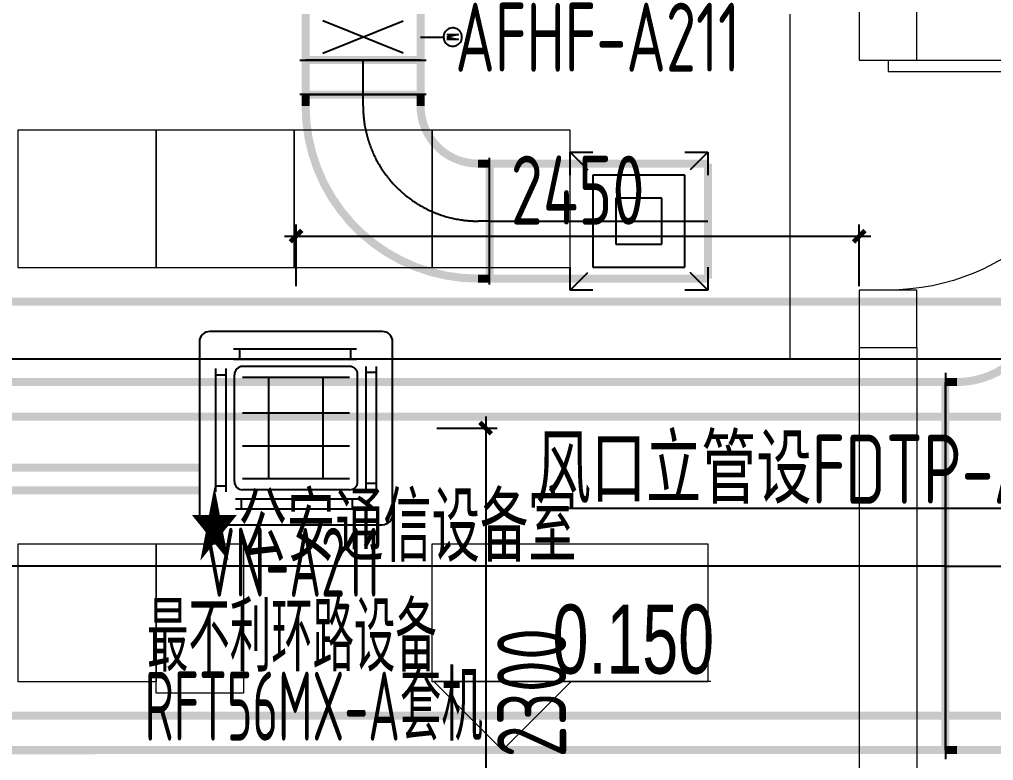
# Model space of a CAD drawing. Extents: x 4 to 13611208, y -605838 to 574722.
# Drawn here: x 13309070 to 13313306, y 188015 to 191236 of the extents above; entities that cross this region are included whole.
import ezdxf
from ezdxf.enums import TextEntityAlignment as Align

# ---------------------------------------------------------------- set-up
doc = ezdxf.new("R2010")
doc.units = 0
doc.header["$LTSCALE"] = 1000
doc.header["$MEASUREMENT"] = 0
doc.linetypes.add('CENTER2', pattern=[28.575, 19.05, -3.175, 3.175, -3.175])
doc.linetypes.add('DASH', pattern=[0.35, 0.25, -0.1])
doc.layers.add('000通信设备', color=5, linetype='Continuous', lineweight=50)
doc.layers.add('建筑底图', color=8, linetype='Continuous', lineweight=13)
for name, color, linetype in [('DUCT-D-S中心线', 5, 'CENTER2'), ('DUCT-D-S法兰', 2, 'Continuous'), ('DUCT-D-S管', 130, 'Continuous'), ('DUCT-D-S管端线', 2, 'Continuous'), ('DUCT-K-P标注', 7, 'Continuous'), ('DUCT-K-P管', 191, 'Continuous'), ('DUCT-K-S中心线', 5, 'CENTER2'), ('DUCT-K-S法兰', 2, 'Continuous'), ('DUCT-K-S管', 40, 'Continuous'), ('DUCT-K-S管端线', 4, 'Continuous'), ('DUCT-K-S阀门', 7, 'Continuous'), ('DUCT-K-S风口', 7, 'Continuous'), ('VRV-标注', 7, 'Continuous'), ('VRV-管线', 70, 'Continuous'), ('VRV-设备', 140, 'Continuous')]:
    doc.layers.add(name, color=color, linetype=linetype)
doc.styles.add('67', font='gbenor.shx', dxfattribs={"width": 0.7, "bigfont": 'hztxt.shx'})
doc.styles.add('C', font='HZTXT_E', dxfattribs={"width": 0.7, "bigfont": 'HZTXT'})
doc.styles.add('du', font='gbenor.shx', dxfattribs={"width": 0.8, "bigfont": 'hztxt.shx'})
doc.styles.add('RS9', font='gbenor.shx', dxfattribs={"width": 0.8, "height": 300, "bigfont": 'hztxt.shx'})
doc.dimstyles.new('67', dxfattribs={"dimscale": 100, "dimtxt": 3, "dimasz": 0.5, "dimexe": 0.5, "dimexo": 2, "dimgap": 0.5, "dimtad": 2, "dimdec": 0, "dimrnd": 5, "dimzin": 0, "dimdsep": 46, "dimtxsty": 'du', "dimblk": 'ARCHTICK', "dimcen": 0, "dimdle": 0.5, "dimclrd": 256, "dimclre": 256, "dimclrt": 256, "dimazin": 0, "dimtfac": 1, "dimtdec": 0, "dimtix": 1, "dimtmove": 2, "dimatfit": 3, "dimfxl": 100, "dimtolj": 1, "dimtzin": 0, "dimlwd": -1, "dimlwe": -1, "dimarcsym": 0})

# ---------------------------------------------------------------- blocks, each defined once
blk = doc.blocks.new('_FZH')
blk.add_lwpolyline([(-0.5, -0.5), (0.5, -0.5), (0.5, 0.5), (-0.5, 0.5)], close=True)
blk = doc.blocks.new('$DorLib2D$00000001')
for p, q in [((0.45, 0.975), (0.5, 0.975)), ((0.45, 0), (0.45, 0.975)), ((0.5, 0), (0.5, 0.975)), ((0.5, 0), (0.45, 0))]:
    blk.add_line(p, q)
at = {"lineweight": 13}
blk.add_arc((0.475, 0), 0.975, 91.4693, 180, dxfattribs=at)
blk = doc.blocks.new('信号设备')
at = {"layer": '000通信设备', "color": 0, "lineweight": 18, "ltscale": 0.5}
for points in [[(12250782.7, 14212.1), (12251382.7, 14212.1), (12251382.7, 13612.1), (12250782.7, 13612.1)], [(12251382.7, 14212.1), (12251982.7, 14212.1), (12251982.7, 13612.1), (12251382.7, 13612.1)], [(12251982.7, 14212.1), (12252582.7, 14212.1), (12252582.7, 13612.1), (12251982.7, 13612.1)], [(12252582.7, 14212.1), (12253182.7, 14212.1), (12253182.7, 13612.1), (12252582.7, 13612.1)], [(12250782.7, 12412.1), (12251382.7, 12412.1), (12251382.7, 11812.1), (12250782.7, 11812.1)], [(12251382.7, 11762.1), (12251382.7, 12412.1), (12251762.7, 12412.1), (12251762.7, 11762.1)], [(12253782.7, 11812.1), (12252582.7, 11812.1), (12252582.7, 12412.1), (12253782.7, 12412.1)]]:
    blk.add_lwpolyline(points, close=True, dxfattribs=at)
blk = doc.blocks.new('_ArchTick')
at = {"color": 0, "linetype": 'ByBlock', "const_width": 0.4}
blk.add_lwpolyline([(-0.5, -0.5), (0.5, 0.5)], dxfattribs=at)
blk = doc.blocks.new('*D1925')
at = {"layer": 'VRV-标注', "transparency": 16777216}
for p, q in [((13310272.4, 190076.8), (13310272.4, 190344)), ((13312722.4, 190076.8), (13312722.4, 190344)), ((13310222.4, 190294), (13312772.4, 190294))]:
    blk.add_line(p, q, dxfattribs=at)
at = {"layer": 'VRV-标注', "transparency": 16777216, "xscale": 50, "yscale": 50, "zscale": 50, "rotation": 180}
blk.add_blockref('_ArchTick', (13310272.4, 190294), dxfattribs=at)
at = {"layer": 'VRV-标注', "transparency": 16777216, "xscale": 50, "yscale": 50, "zscale": 50}
blk.add_blockref('_ArchTick', (13312722.4, 190294), dxfattribs=at)
at = {"layer": 'VRV-标注', "transparency": 16777216, "insert": (13311497.4, 190494), "char_height": 300, "attachment_point": 5, "style": 'du'}
blk.add_mtext('\\A1;2450', dxfattribs=at)
blk = doc.blocks.new('*D1926')
at = {"layer": 'VRV-标注', "transparency": 16777216}
for p, q in [((13311097.4, 189509.5), (13311097.4, 187109.5)), ((13310884.9, 189459.5), (13311147.4, 189459.5)), ((13310884.9, 187159.5), (13311147.4, 187159.5))]:
    blk.add_line(p, q, dxfattribs=at)
at = {"layer": 'VRV-标注', "transparency": 16777216, "xscale": 50, "yscale": 50, "zscale": 50}
for p, rotation in [((13311097.4, 189459.5), 90), ((13311097.4, 187159.5), 270)]:
    blk.add_blockref('_ArchTick', p, dxfattribs=dict(at, rotation=rotation))
at = {"layer": 'VRV-标注', "transparency": 16777216, "insert": (13311297.4, 188309.5), "char_height": 300, "attachment_point": 5, "rotation": 90, "style": 'du'}
blk.add_mtext('\\A1;2300', dxfattribs=at)
blk = doc.blocks.new('$风口$00000060')
for p, q in [((-300, 300), (-200, 300)), ((-300, 200), (-300, 300)), ((-300, 300), (-222.8, 222.8)), ((200, 300), (300, 300)), ((300, 300), (222.8, 222.8)), ((300, 300), (300, 200)), ((-300, -300), (-300, -200)), ((300, -200), (300, -300)), ((-300, -300), (-222.8, -222.8)), ((300, -300), (222.8, -222.8)), ((-200, -300), (-300, -300)), ((300, -300), (200, -300))]:
    blk.add_line(p, q)
at = {"color": 0}
for p, q in [((-200, 200), (-200, -200)), ((200, 200), (-200, 200)), ((200, -200), (200, 200)), ((-100, 100), (-100, -100)), ((100, 100), (-100, 100)), ((100, -100), (100, 100)), ((-100, -100), (100, -100)), ((-200, -200), (200, -200))]:
    blk.add_line(p, q, dxfattribs=at)
blk = doc.blocks.new('$VRV_美的$00000060')
for p, q in [((370.8, 415), (-370.8, 415)), ((-415, 370.8), (-415, -370.8)), ((-269.3, 348.8), (260.5, 348.8)), ((-242.8, 348.8), (-242.8, 304.6)), ((234, 348.8), (234, 304.6)), ((415, 267.5), (415, 370.8)), ((-269.3, 304.6), (260.5, 304.6)), ((-344.4, -264.9), (-344.4, 264.9)), ((-300.2, -264.9), (-300.2, 264.9)), ((-229.6, 264.9), (229.6, 264.9)), ((300.2, 273.7), (300.2, -256.1)), ((344.4, 273.7), (344.4, -256.1)), ((415, 170.3), (415, 267.5)), ((-344.4, 238.4), (-300.2, 238.4)), ((-264.9, 229.6), (-264.9, -229.6)), ((-230, 218.1), (230, 218.1)), ((-116.7, 218.1), (-116.7, -218.1)), ((116.7, 218.1), (116.7, -218.1)), ((264.9, 229.6), (264.9, -229.6)), ((344.4, 247.2), (300.2, 247.2)), ((415, -370.8), (415, 170.3)), ((-230, 76.8), (230, 76.8)), ((-230, -64.5), (230, -64.5)), ((-344.4, -238.4), (-300.2, -238.4)), ((-230, -218.1), (230, -218.1)), ((344.4, -229.6), (300.2, -229.6)), ((-229.6, -264.9), (229.6, -264.9)), ((269.3, -295.8), (-260.5, -295.8)), ((-234, -339.9), (-234, -295.8)), ((242.8, -339.9), (242.8, -295.8)), ((269.3, -339.9), (-260.5, -339.9)), ((-370.8, -415), (370.8, -415))]:
    blk.add_line(p, q)
for centre, radius, start, end in [((-370.8, 370.8), 44.2, 90, 180), ((370.8, 370.8), 44.2, 0, 90), ((-229.6, 229.6), 35.3, 90, 180), ((229.6, 229.6), 35.3, 0, 90), ((-229.6, -229.6), 35.3, 180, 270), ((229.6, -229.6), 35.3, 270, 0), ((-370.8, -370.8), 44.2, 180, 270), ((370.8, -370.8), 44.2, 270, 0)]:
    blk.add_arc(centre, radius, start, end)

msp = doc.modelspace()

# ---------------------------------------------------------------- linework, layer by layer
at = {"layer": 'DUCT-D-S中心线'}
for p, q in [((13313096.6, 188859.7), (13307872.4, 188859.6)), ((13313096.8, 188859.7), (13314146.8, 188859.7))]:
    msp.add_line(p, q, dxfattribs=at)
at = {"layer": 'DUCT-D-S法兰'}
msp.add_line((13313096.7, 189699.7), (13313096.7, 188019.7), dxfattribs=at)
at = {"layer": 'DUCT-D-S法兰', "color": 18, "true_color": 0x000000}
for p in [(13313096.6, 188859.7, 4300), (13313096.8, 188859.7, 4300)]:
    msp.add_point(p, dxfattribs=at)
at = {"layer": 'DUCT-D-S管', "const_width": 35}
msp.add_lwpolyline([(13313146.9, 189659.7, 0.414208), (13313521.9, 190034.7)], format="xyb", dxfattribs=at)
for points in [[(13313096.6, 189659.7), (13307872.4, 189659.6)], [(13313096.6, 188059.7), (13313096.6, 189659.7)], [(13313096.8, 189659.7), (13313146.9, 189659.7)], [(13307872.4, 188059.6), (13313096.6, 188059.7)], [(13313146.8, 188059.7), (13313096.8, 188059.7)], [(13314871.8, 188060), (13313146.8, 188059.7)]]:
    msp.add_lwpolyline(points, dxfattribs=at)
at = {"layer": 'DUCT-D-S管', "color": 18, "true_color": 0x000000}
msp.add_point((13313096.8, 188859.7, 4300), dxfattribs=at)
at = {"layer": 'DUCT-D-S管端线'}
msp.add_line((13313096.8, 188059.7), (13313096.8, 189659.7), dxfattribs=at)
at = {"layer": 'DUCT-K-P标注', "elevation": 3225}
msp.add_lwpolyline([(13311326.9, 189111.9), (13313888.6, 189111.9), (13313888.6, 189634.5)], dxfattribs=at)
at = {"layer": 'DUCT-K-P管', "const_width": 35}
msp.add_lwpolyline([(13315672.5, 188209.5), (13303372.4, 188209.5)], dxfattribs=at)
at = {"layer": 'DUCT-K-S中心线'}
for p, q in [((13310564.1, 190909.7), (13310564.1, 191059.3)), ((13310564.1, 190859.5), (13310564.1, 190909.5)), ((13311114.1, 190359.5), (13311064.1, 190359.5)), ((13311114.3, 190359.5), (13312064.1, 190359.5)), ((13314972.2, 189759.5), (13307322.4, 189759.5))]:
    msp.add_line(p, q, dxfattribs=at)
msp.add_arc((13311064.1, 190859.5), 500, 180, 270, dxfattribs=at)
at = {"layer": 'DUCT-K-S法兰'}
for p, q in [((13310289.1, 191059.4), (13310839.1, 191059.4)), ((13310839.1, 190909.6), (13310289.1, 190909.6)), ((13311114.2, 190084.5), (13311114.2, 190634.5))]:
    msp.add_line(p, q, dxfattribs=at)
at = {"layer": 'DUCT-K-S法兰', "color": 18, "true_color": 0x000000}
for p in [(13310564.1, 191059.5, 3700), (13310564.1, 191059.3, 3700), (13310564.1, 190909.7, 3700), (13310564.1, 190909.5, 3700), (13311114.1, 190359.5, 3700), (13311114.3, 190359.5, 3700)]:
    msp.add_point(p, dxfattribs=at)
at = {"layer": 'DUCT-K-S管', "const_width": 35}
for points in [[(13310314.1, 191059.5), (13310314.1, 191259.5)], [(13310814.1, 191259.5), (13310814.1, 191059.5)], [(13310814.1, 191059.3), (13310314.1, 191059.3)], [(13310314.1, 191059.3), (13310314.1, 190909.7)], [(13310814.1, 190909.7), (13310814.1, 191059.3)], [(13310314.1, 190909.7), (13310814.1, 190909.7)], [(13310314.1, 190859.5), (13310314.1, 190909.5)], [(13310814.1, 190909.5), (13310814.1, 190859.5)], [(13311064.1, 190609.5), (13311114.1, 190609.5)], [(13312064.1, 190609.5), (13311114.3, 190609.5)], [(13311114.3, 190609.5), (13311114.3, 190109.5)], [(13312064.1, 190109.5), (13312064.1, 190609.5)], [(13311114.1, 190109.5), (13311064.1, 190109.5)], [(13311114.3, 190109.5), (13312064.1, 190109.5)], [(13314972.2, 190009.5), (13307322.4, 190009.5)], [(13307322.4, 189509.5), (13314972.2, 189509.5)]]:
    msp.add_lwpolyline(points, dxfattribs=at)
at = {"layer": 'DUCT-K-S管', "extrusion": (0, 0, -1), "const_width": 35}
for points in [[(-13311064.1, 190109.5, 0.414214), (-13310314.1, 190859.5)], [(-13311064.1, 190609.5, 0.414214), (-13310814.1, 190859.5)]]:
    msp.add_lwpolyline(points, format="xyb", dxfattribs=at)
at = {"layer": 'DUCT-K-S管', "color": 18, "true_color": 0x000000}
for p in [(13310564.1, 190909.5, 3700), (13311114.1, 190359.5, 3700)]:
    msp.add_point(p, dxfattribs=at)
at = {"layer": 'DUCT-K-S管端线'}
for p, q in [((13310814.1, 191059.5), (13310314.1, 191059.5)), ((13310314.1, 190909.5), (13310814.1, 190909.5)), ((13311114.1, 190109.5), (13311114.1, 190609.5))]:
    msp.add_line(p, q, dxfattribs=at)
at = {"layer": 'DUCT-K-S阀门'}
for p, q in [((13310389.1, 191089.4), (13310739, 191229.6)), ((13310739.1, 191089.5), (13310389.1, 191229.5)), ((13310814.1, 191159.5), (13310914.1, 191159.5)), ((13310914.3, 191163.7), (13310914.1, 191158.1)), ((13310915.3, 191169.2), (13310914.3, 191163.7)), ((13310917, 191174.5), (13310915.3, 191169.2)), ((13310919.4, 191179.5), (13310917, 191174.5)), ((13310922.5, 191184.1), (13310919.4, 191179.5)), ((13310926.3, 191188.3), (13310922.5, 191184.1)), ((13310930.6, 191191.9), (13310926.3, 191188.3)), ((13310979.6, 191170.5), (13310928.6, 191159.5)), ((13310928.6, 191170.5), (13310979.6, 191170.5)), ((13310928.6, 191159.5), (13310979.6, 191148.5)), ((13310935.3, 191194.8), (13310930.6, 191191.9)), ((13310940.4, 191197.1), (13310935.3, 191194.8)), ((13310945.8, 191198.6), (13310940.4, 191197.1)), ((13310951.3, 191199.4), (13310945.8, 191198.6)), ((13310956.9, 191199.4), (13310951.3, 191199.4)), ((13310962.4, 191198.6), (13310956.9, 191199.4)), ((13310967.7, 191197.1), (13310962.4, 191198.6)), ((13310972.8, 191194.8), (13310967.7, 191197.1)), ((13310977.6, 191191.9), (13310972.8, 191194.8)), ((13310981.9, 191188.3), (13310977.6, 191191.9)), ((13310985.6, 191184.1), (13310981.9, 191188.3)), ((13310988.7, 191179.5), (13310985.6, 191184.1)), ((13310991.2, 191174.5), (13310988.7, 191179.5)), ((13310992.9, 191169.2), (13310991.2, 191174.5)), ((13310993.8, 191163.7), (13310992.9, 191169.2)), ((13310994, 191158.1), (13310993.8, 191163.7)), ((13310914.1, 191158.1), (13310914.7, 191152.6)), ((13310914.7, 191152.6), (13310916, 191147.2)), ((13310916, 191147.2), (13310918.1, 191142)), ((13310918.1, 191142), (13310920.9, 191137.1)), ((13310920.9, 191137.1), (13310924.3, 191132.7)), ((13310924.3, 191132.7), (13310928.4, 191128.9)), ((13310928.4, 191128.9), (13310932.9, 191125.6)), ((13310979.6, 191148.5), (13310928.6, 191148.5)), ((13310932.9, 191125.6), (13310937.8, 191123)), ((13310937.8, 191123), (13310943, 191121.1)), ((13310943, 191121.1), (13310948.5, 191119.9)), ((13310948.5, 191119.9), (13310954.1, 191119.5)), ((13310954.1, 191119.5), (13310959.6, 191119.9)), ((13310959.6, 191119.9), (13310965.1, 191121.1)), ((13310965.1, 191121.1), (13310970.3, 191123)), ((13310970.3, 191123), (13310975.3, 191125.6)), ((13310975.3, 191125.6), (13310979.8, 191128.9)), ((13310979.8, 191128.9), (13310983.8, 191132.7)), ((13310983.8, 191132.7), (13310987.2, 191137.1)), ((13310987.2, 191137.1), (13310990, 191142)), ((13310990, 191142), (13310992.1, 191147.2)), ((13310992.1, 191147.2), (13310993.5, 191152.6)), ((13310993.5, 191152.6), (13310994, 191158.1))]:
    msp.add_line(p, q, dxfattribs=at)
at = {"layer": 'VRV-管线', "linetype": 'Continuous', "const_width": 35}
msp.add_lwpolyline([(13308050.4, 189287.5), (13309852.4, 189287.5)], dxfattribs=at)
at = {"layer": 'VRV-管线', "linetype": 'DASH', "const_width": 35}
msp.add_lwpolyline([(13308050.4, 189189.3), (13309852.4, 189189.3)], dxfattribs=at)
at = {"layer": '建筑底图'}
for p, q in [((13312422.4, 189759.5), (13312422.4, 191259.5)), ((13312722.4, 189809.5), (13312722.4, 187159.5)), ((13312972.4, 189809.5), (13312972.4, 187159.5)), ((13312722.4, 189759.5), (13312422.4, 189759.5)), ((13311170.4, 188059.3), (13310870.4, 188359.3)), ((13310870.4, 188359.3), (13312076.5, 188359.3)), ((13311170.4, 188059.3), (13311470.4, 188359.3))]:
    msp.add_line(p, q, dxfattribs=at)

# ---------------------------------------------------------------- block references
at = {"layer": 'DUCT-K-S风口', "rotation": 90}
msp.add_blockref('$风口$00000060', (13311764.1, 190359.5, 3425), dxfattribs=at)
at = {"layer": 'VRV-设备', "xscale": 1.012048192771058, "yscale": 1.012048192771058, "zscale": 0.9999999999565218, "rotation": 180}
msp.add_blockref('$VRV_美的$00000060', (13310272.4, 189459.5, 2500), dxfattribs=at)
at = {"layer": '建筑底图'}
msp.add_blockref('信号设备', (1058281.3, 176544.5), dxfattribs=at)
for p, xscale, yscale, zscale, rotation in [((13312847.4, 191284.5), 449.9999998986605, 249.9999979846179, 249.9999979846179, 270.0000000886976), ((13312847.4, 189934.5), 250, 250, 250, 270)]:
    msp.add_blockref('_FZH', p, dxfattribs=dict(at, xscale=xscale, yscale=yscale, zscale=zscale, rotation=rotation))
at = {"layer": '建筑底图', "color": 8, "xscale": -1000, "yscale": 1000, "zscale": -1000, "rotation": 269.999999421274}
msp.add_blockref('$DorLib2D$00000001', (13312847.4, 190559.5), dxfattribs=at)

# ---------------------------------------------------------------- texts
at = {"layer": 'DUCT-K-P标注', "style": '67', "width": 0.75}
msp.add_text('AFHF-A211', height=300, dxfattribs=at).set_placement((13310965.1, 191008.9, 8300))
at = {"layer": 'DUCT-K-P标注', "style": 'RS9', "width": 0.8}
msp.add_text('风口立管设FDTP-A307', height=300, rotation=359.9962, dxfattribs=at).set_placement((13311315, 189131.1, 3225))
at = {"layer": 'VRV-标注', "style": '67', "width": 0.6}
for s, p in [('VN-A211', (13310254.5, 188876.1, 5400)), ('VN-A211', (13310254.5, 188876.1, 5400)), ('最不利环路设备', (13310254.5, 188551.2, 5400)), ('最不利环路设备', (13310254.5, 188551.2, 5400)), ('RFT56MX-A套机', (13310349.3, 188251))]:
    msp.add_text(s, height=300, dxfattribs=at).set_placement(p, align=Align.MIDDLE_CENTER)
at = {"layer": '建筑底图', "style": 'C', "width": 0.7}
for s, p in [('★公安通信设备室', (13309812.4, 188878.9)), ('0.150', (13311388.2, 188392.3))]:
    msp.add_text(s, height=300, dxfattribs=at).set_placement(p)

# ---------------------------------------------------------------- dimensions: what is measured, and where the dimension line sits
at = {"layer": 'VRV-标注'}
dim = msp.add_linear_dim(base=(13312722.4, 190294, -2500), p1=(13310272.4, 189876.8), p2=(13312722.4, 189876.8, -2500), dimstyle='67', dxfattribs=at)
dim.commit()
dim.dimension.update_dxf_attribs({"geometry": '*D1925', "text_midpoint": (13311497.4, 190494, -2500)})
dim = msp.add_linear_dim(base=(13311097.4, 187159.5, -2500), p1=(13310684.9, 189459.5), p2=(13310684.9, 187159.5, -2500), angle=90, dimstyle='67', dxfattribs=at)
dim.commit()
dim.dimension.update_dxf_attribs({"geometry": '*D1926', "text_midpoint": (13311297.4, 188309.5, -2500)})

doc.saveas('drawing.dxf')
